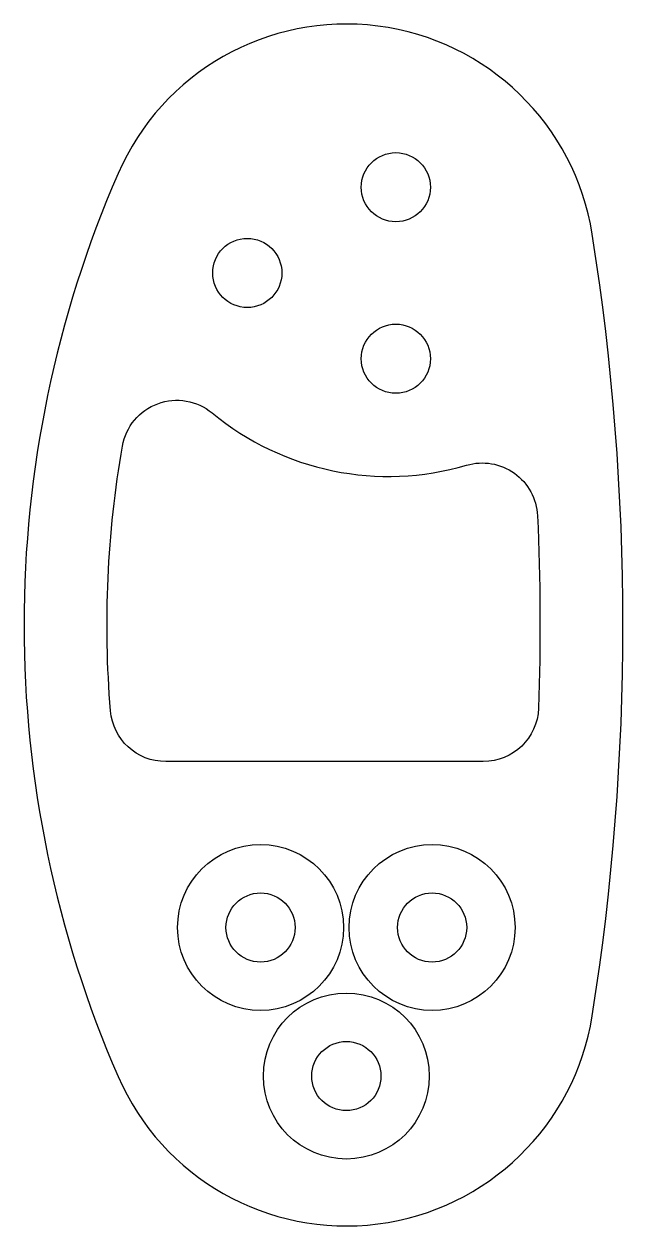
# Model space of a CAD drawing. Header units: millimetres. Extents: x -28 to -6.3, y -21.7 to 21.7.
import ezdxf

# ---------------------------------------------------------------- set-up
doc = ezdxf.new("R2010")
doc.units = ezdxf.units.MM

msp = doc.modelspace()

# ---------------------------------------------------------------- linework, layer by layer
for points in [[(-24.56, 16.32, 0.208204), (-24.56, -16.32, 0.750091), (-7.418, -14.133, 0.078567), (-7.418, 14.133, 0.750091)], [(-22.837, -4.938, -0.390408), (-24.83, -3.102, -0.063456), (-24.401, 6.468, -0.576049), (-21.156, 7.667, 0.249307), (-11.959, 5.778, -0.486674), (-9.397, 3.95, -0.019885), (-9.359, -3.007, -0.404182), (-11.358, -4.938)]]:
    msp.add_lwpolyline(points, format="xyb", close=True)
for centre, radius in [((-14.518, 15.828), 1.25), ((-19.887, 12.728), 1.25), ((-14.518, 9.628), 1.25), ((-19.407, -10.938), 3), ((-19.407, -10.938), 3), ((-13.207, -10.938), 3), ((-19.407, -10.938), 1.25), ((-13.207, -10.938), 1.25), ((-16.307, -16.307), 3), ((-16.307, -16.307), 1.25)]:
    msp.add_circle(centre, radius)

doc.saveas('drawing.dxf')
